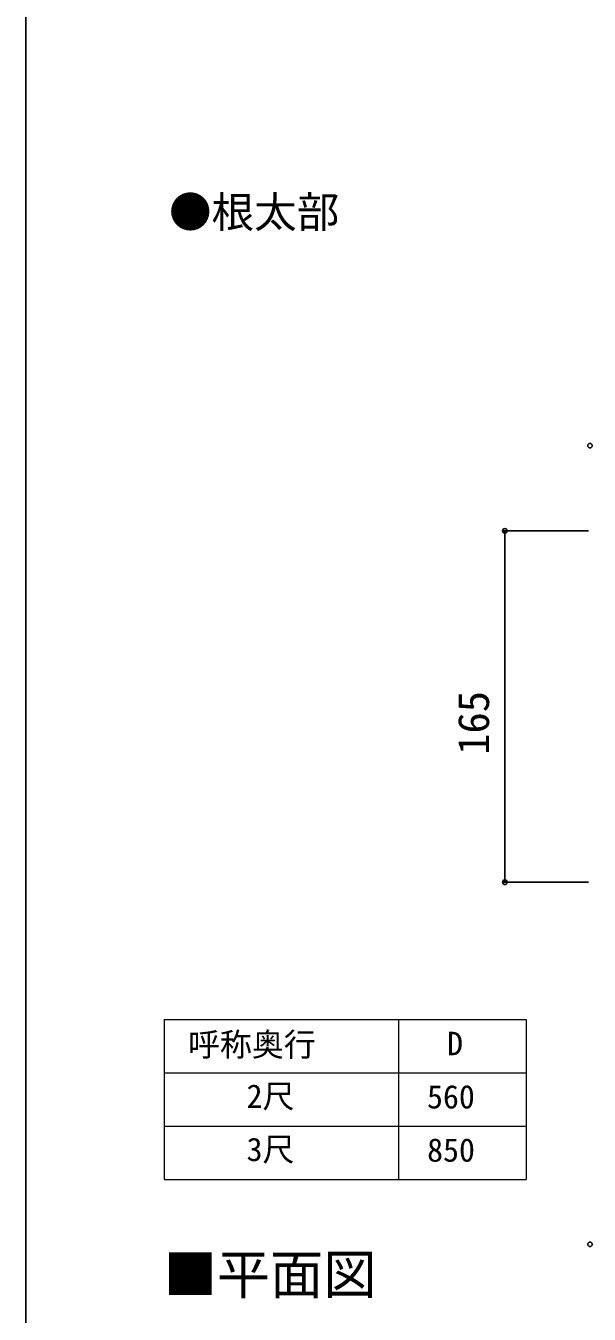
# Model space of a CAD drawing. Units: millimetres, scale not verified. Extents: x -875 to 875, y -1304 to 1296.
# Drawn here: x -875 to -610, y -232 to 373 of the extents above; entities that cross this region are included whole.
import ezdxf
from ezdxf.enums import TextEntityAlignment as Align

# ---------------------------------------------------------------- set-up
doc = ezdxf.new("R2010")
doc.units = ezdxf.units.MM
doc.header["$LTSCALE"] = 8
doc.layers.add('0-1_TABLE1', color=7, linetype='Continuous', lineweight=18)
for name, color, linetype in [('0-2_USER1', 3, 'Continuous'), ('0-6_YKK_D', 6, 'Continuous'), ('0-7_YKK_ZWAK', 7, 'Continuous')]:
    doc.layers.add(name, color=color, linetype=linetype)
doc.styles.add('ＭＳ ゴシック', font='')
doc.styles.get('ＭＳ ゴシック').set_extended_font_data('MS Gothic')

msp = doc.modelspace()

# ---------------------------------------------------------------- linework, layer by layer
at = {"layer": '0-1_TABLE1'}
for p, q in [((-810, -93.7), (-640, -93.7)), ((-810, -93.7), (-810, -168.7)), ((-700, -93.7), (-700, -168.7)), ((-640, -93.7), (-640, -168.7)), ((-810, -118.7), (-640, -118.7)), ((-810, -143.7), (-640, -143.7)), ((-810, -168.7), (-640, -168.7))]:
    msp.add_line(p, q, dxfattribs=at)
at = {"layer": '0-6_YKK_D'}
for p, q in [((-610.7, 135.8), (-651, 135.8)), ((-650, -29.2), (-650, 135.8)), ((-610.7, -29.2), (-651, -29.2))]:
    msp.add_line(p, q, dxfattribs=at)
for centre in [(-610, 175.8), (-650, 135.8), (-650, -29.2), (-610, -199.2)]:
    msp.add_circle(centre, 1.075, dxfattribs=at)
at = {"layer": '0-7_YKK_ZWAK'}
msp.add_line((-875, 1246.3), (-875, -1303.7), dxfattribs=at)

# ---------------------------------------------------------------- texts
at = {"layer": '0-1_TABLE1', "style": 'ＭＳ ゴシック'}
for s, p in [('呼称奥行', (-798.807, -114.169)), ('D', (-677.116, -113.7)), ('2尺', (-771.278, -138.402)), ('560', (-686.534, -138.7)), ('3尺', (-771.278, -163.402)), ('850', (-686.491, -163.7))]:
    msp.add_text(s, height=11, dxfattribs=at).set_placement(p, align=Align.BOTTOM_LEFT)
at = {"layer": '0-2_USER1', "style": 'ＭＳ ゴシック'}
for s, height, p in [('●根太部', 14.66, (-807.727, 273.777)), ('■平面図', 18.33, (-810.256, -228.001))]:
    msp.add_text(s, height=height, dxfattribs=at).set_placement(p, align=Align.BOTTOM_LEFT)
at = {"layer": '0-6_YKK_D', "style": 'ＭＳ ゴシック'}
msp.add_text('165', height=14.66, rotation=90, dxfattribs=at).set_placement((-653, 30.686), align=Align.BOTTOM_LEFT)

doc.saveas('drawing.dxf')
